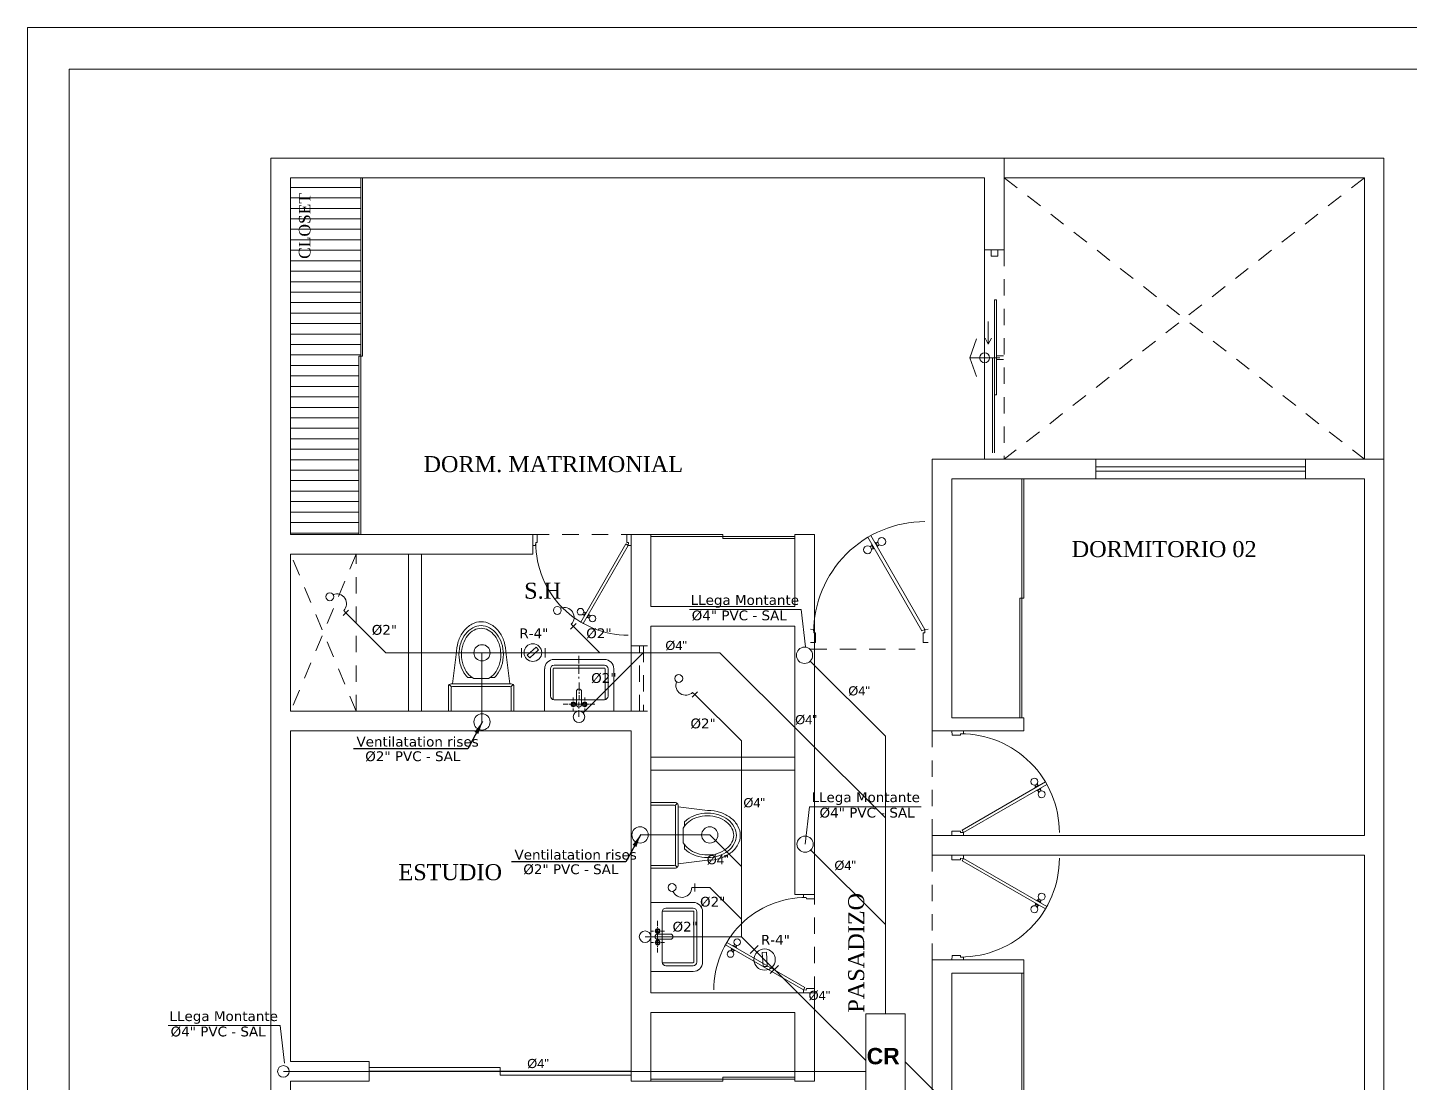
# Model space of a CAD drawing. Header units: millimetres. Extents: x -59 to 123, y 54 to 155.
# Drawn here: x 34.58 to 45.14, y 146.42 to 154.49 of the extents above; entities that cross this region are included whole.
import ezdxf

# ---------------------------------------------------------------- set-up
doc = ezdxf.new("R2010")
doc.units = ezdxf.units.MM
for name, pattern in [('ACAD_ISO04W100', [30.5, 24, -3, 0.5, -3]), ('CONTINUA', [0]), ('DASHDOT', [25.4, 12.7, -6.35, 0, -6.35]), ('DASHDOTX2', [50.8, 25.4, -12.7, 0, -12.7]), ('HIDDEN2', [0.1875, 0.125, -0.0625])]:
    doc.linetypes.add(name, pattern=pattern)
doc.layers.get('0').update_dxf_attribs({"lineweight": 9})
doc.layers.get('Defpoints').update_dxf_attribs({"lineweight": 0})
for name, color, linetype in [('A-PROY', 8, 'HIDDEN2'), ('A-TEX 010', 7, 'Continuous'), ('TEXTO', 2, 'Continuous')]:
    doc.layers.add(name, color=color, linetype=linetype)
for name, color, linetype, lineweight in [('desague', 4, 'Continuous', 60), ('DET-CORTE', 86, 'Continuous', 50), ('HP-Mobiliario', 251, 'Continuous', 0), ('mobiliario', 7, 'Continuous', 0), ('murobajo', 7, 'Continuous', 30), ('MUROS', 7, 'Continuous', 80), ('pluma1', 1, 'Continuous', 9), ('pluma2', 4, 'Continuous', 20), ('pluma3', 13, 'Continuous', 30), ('PUERTAS', 7, 'Continuous', 9), ('SANITARIOS', 7, 'Continuous', 5), ('TUB.AGUA', 7, 'DASHDOTX2', 40), ('VENTANA BAJA', 150, 'Continuous', 20), ('VENTANAS', 7, 'Continuous', 0), ('VIDRIO', 7, 'Continuous', 5)]:
    doc.layers.add(name, color=color, linetype=linetype, lineweight=lineweight)
doc.styles.add('120', font='Swis721 LtEx BT Light.ttf', dxfattribs={"height": 0.12})
doc.styles.add('DL-100', font='arialbd.ttf', dxfattribs={"width": 1.4, "height": 0.14})
doc.styles.add('ROMANS', font='ROMANS.SHX', dxfattribs={"width": 1.35, "height": 0.29})
doc.styles.add('style4', font='verdanab.ttf', dxfattribs={"height": 0.1})
doc.styles.add('textcosan', font='verdana.ttf', dxfattribs={"height": 0.1})
doc.dimstyles.new('dimension horizontal', dxfattribs={"dimtxt": 0.08, "dimasz": 0.1, "dimexe": 0.15, "dimexo": 0.3, "dimgap": 0.01, "dimtad": 2, "dimtih": 1, "dimtoh": 1, "dimzin": 1, "dimtxsty": 'style4', "dimblk": 'ARCHTICK', "dimcen": 0.08, "dimadec": 0, "dimazin": 0, "dimtfac": 1, "dimtmove": 0, "dimatfit": 3, "dimfxl": 1, "dimarcsym": 0})

# ---------------------------------------------------------------- blocks, each defined once
blk = doc.blocks.new('A$C45F17A5E')
at = {"color": 250, "lineweight": 0}
for p, q in [((0.13, 0.259), (0.13, 0.203)), ((0.144, 0.229), (0.144, 0)), ((0.158, 0.259), (0.158, 0.203))]:
    blk.add_line(p, q, dxfattribs=at)
blk.add_lwpolyline([(0.288, 0.052), (0.144, 0), (0, 0.052)], dxfattribs=at)
blk.add_circle((0.144, 0.114), 0.0379, dxfattribs=at)
blk = doc.blocks.new('rf67')
at = {"layer": 'PUERTAS', "ltscale": 0.01}
for p, q in [((2984.409, 394.824), (2984.426, 394.825)), ((2984.425, 394.83), (2984.431, 394.83)), ((2984.427, 394.796), (2984.425, 394.83)), ((2984.462, 394.831), (2984.457, 394.831)), ((2984.464, 394.797), (2984.462, 394.831)), ((2984.479, 394.827), (2984.463, 394.826)), ((2984.41, 394.8), (2984.427, 394.801)), ((2984.427, 394.796), (2984.433, 394.796)), ((2984.464, 394.797), (2984.458, 394.797)), ((2984.48, 394.803), (2984.464, 394.802))]:
    blk.add_line(p, q, dxfattribs=at)
at = {"layer": 'PUERTAS', "ltscale": 0.075}
for p, q in [((2984.454, 394.896), (2984.429, 394.895)), ((2984.458, 394.069), (2984.429, 394.895)), ((2984.483, 394.07), (2984.454, 394.896)), ((2983.733, 394.439), (2983.698, 394.374)), ((2983.711, 394.48), (2983.733, 394.468)), ((2983.733, 394.468), (2983.722, 394.445)), ((2983.722, 394.445), (2983.733, 394.439)), ((2983.664, 394.391), (2983.698, 394.374)), ((2984.46, 394.053), (2984.425, 393.987)), ((2984.459, 393.969), (2984.425, 393.987)), ((2984.483, 394.07), (2984.458, 394.069)), ((2984.472, 394.047), (2984.46, 394.053)), ((2984.483, 394.07), (2984.472, 394.047)), ((2984.506, 394.058), (2984.483, 394.07))]:
    blk.add_line(p, q, dxfattribs=at)
at = {"layer": 'PUERTAS', "ltscale": 0.01}
for centre in [(2984.382, 394.812), (2984.507, 394.816)]:
    blk.add_circle(centre, 0.0302, dxfattribs=at)
blk.add_arc((2984.471, 394.048), 0.848, 61.9779, 152.0448, dxfattribs=at)
blk = doc.blocks.new('A$C16406C30')
at = {"layer": 'HP-Mobiliario'}
for p, q in [((0.189, 0.5), (0, 0.5)), ((0.179, 0.48), (0, 0.48)), ((0.203, 0.494), (0.186, 0.477)), ((0.189, 0.03), (0.189, 0.47)), ((0.209, 0.02), (0.209, 0.48)), ((0.209, 0.468), (0.434, 0.44)), ((0.259, 0.322), (0.259, 0.353)), ((0.249, 0.194), (0.249, 0.306)), ((0.259, 0.147), (0.259, 0.178)), ((0, 0.02), (0.179, 0.02)), ((0, 0), (0.189, 0)), ((0.203, 0.006), (0.186, 0.023)), ((0.209, 0.032), (0.434, 0.06))]:
    blk.add_line(p, q, dxfattribs=at)
for points in [[(0.434, 0.44, -0.076393), (0.532, 0.425, -0.086437), (0.61, 0.384, -0.105872), (0.666, 0.32, -0.125404), (0.684, 0.25, -0.125404), (0.666, 0.18, -0.105872), (0.61, 0.116, -0.086437), (0.532, 0.075, -0.076393), (0.434, 0.06, -0.076393)], [(0.249, 0.306, -0.100268), (0.29, 0.354, -0.08725), (0.353, 0.387, -0.077598), (0.434, 0.4, -0.077598), (0.514, 0.387, -0.08725), (0.577, 0.354, -0.105601), (0.62, 0.303, -0.12364), (0.634, 0.25, -0.12364), (0.62, 0.197, -0.105601), (0.577, 0.146, -0.08725), (0.514, 0.113, -0.077598), (0.434, 0.1, -0.077598)], [(0.259, 0.353, -0.0362), (0.278, 0.37, -0.08725), (0.347, 0.406, -0.077598), (0.434, 0.42, -0.077598), (0.52, 0.406, -0.08725), (0.589, 0.37, -0.105601), (0.638, 0.313, -0.12364), (0.654, 0.25, -0.12364), (0.638, 0.187, -0.105601), (0.589, 0.13, -0.08725), (0.52, 0.094, -0.077598), (0.434, 0.08, -0.077598)], [(0.434, 0.1, -0.077598), (0.353, 0.113, -0.08725), (0.29, 0.146, -0.100268), (0.249, 0.194, -0.12364)], [(0.434, 0.08, -0.077598), (0.347, 0.094, -0.08725), (0.278, 0.13, -0.0362), (0.259, 0.147, -0.12364)]]:
    blk.add_lwpolyline(points, format="xyb", dxfattribs=at)
for centre, radius, start, end in [((0.179, 0.47), 0.01, 0, 90), ((0.189, 0.48), 0.02, 0, 90), ((0.179, 0.03), 0.01, 270, 0), ((0.189, 0.02), 0.02, 270, 0)]:
    blk.add_arc(centre, radius, start, end, dxfattribs=at)
blk = doc.blocks.new('LAV-5')
for p, q in [((-0.264, 0), (-0.264, -0.324)), ((0, 0), (-0.264, 0)), ((-0.045, -0.022), (-0.045, 0.001)), ((-0.002, -0.008), (-0.002, 0.043)), ((0.264, 0), (0, 0)), ((0.042, -0.022), (0.042, 0.001)), ((0.264, -0.324), (0.264, 0)), ((-0.198, -0.089), (-0.198, -0.324)), ((-0.192, -0.088), (0.192, -0.088)), ((-0.085, -0.053), (-0.123, -0.053)), ((-0.07, -0.053), (-0.078, -0.053)), ((-0.026, -0.053), (-0.064, -0.053)), ((-0.045, -0.043), (-0.045, -0.031)), ((-0.045, -0.073), (-0.045, -0.043)), ((-0.045, -0.081), (-0.045, -0.106)), ((-0.002, -0.053), (-0.021, -0.053)), ((-0.021, -0.15), (-0.021, -0.053)), ((-0.002, -0.053), (-0.017, -0.053)), ((-0.002, -0.028), (-0.002, -0.02)), ((-0.002, -0.028), (-0.002, -0.02)), ((-0.002, -0.073), (-0.002, -0.041)), ((-0.002, -0.073), (-0.002, -0.041)), ((-0.002, -0.053), (0.018, -0.053)), ((-0.002, -0.053), (0.014, -0.053)), ((-0.001, -0.086), (-0.001, -0.124)), ((0.018, -0.053), (0.018, -0.15)), ((0.023, -0.053), (0.061, -0.053)), ((0.042, -0.043), (0.042, -0.031)), ((0.042, -0.073), (0.042, -0.043)), ((0.042, -0.081), (0.042, -0.106)), ((0.067, -0.053), (0.075, -0.053)), ((0.082, -0.053), (0.12, -0.053)), ((0.198, -0.324), (0.198, -0.089)), ((-0.22, -0.116), (-0.22, -0.324)), ((-0.001, -0.133), (-0.001, -0.145)), ((-0.001, -0.154), (-0.001, -0.22)), ((0.22, -0.324), (0.22, -0.116)), ((-0.002, -0.249), (-0.002, -0.262)), ((-0.002, -0.286), (-0.002, -0.351)), ((-0.192, -0.33), (0.192, -0.33)), ((-0.192, -0.352), (0.192, -0.352)), ((-0.192, -0.396), (0.192, -0.396)), ((-0.002, -0.329), (-0.002, -0.347)), ((-0.002, -0.365), (-0.002, -0.422))]:
    blk.add_line(p, q)
for centre, radius in [((-0.045, -0.053), 0.0188), ((-0.045, -0.053), 0.0137), ((0.042, -0.053), 0.0188), ((0.042, -0.053), 0.0137)]:
    blk.add_circle(centre, radius)
for centre, radius, start, end in [((-0.192, -0.116), 0.0278, 90, 180), ((-0.002, -0.053), 0.0197, 90, 180), ((-0.002, -0.053), 0.0197, 0, 90), ((0.192, -0.116), 0.0278, 0, 90), ((-0.002, -0.15), 0.0197, 180, 270), ((-0.002, -0.15), 0.0197, 270, 0), ((-0.192, -0.324), 0.0718, 180, 270), ((-0.192, -0.324), 0.0278, 180, 270), ((-0.192, -0.324), 0.00583, 180, 270), ((0.192, -0.324), 0.0718, 270, 0), ((0.192, -0.324), 0.0278, 270, 0), ((0.192, -0.324), 0.00583, 270, 0)]:
    blk.add_arc(centre, radius, start, end)
blk = doc.blocks.new('A$C430C04D8')
at = {"layer": 'mobiliario', "lineweight": 0}
h = blk.add_hatch(dxfattribs=at)
h.set_pattern_fill('_USER', color=256, scale=0.08, pattern_type=0)
h.set_pattern_definition([(360, (51.49472, 195.4258), (1e-17, 0.08), [])])
h.paths.add_polyline_path([(0.685, 17.488), (0.685, 18.85), (0.15, 18.85), (0.15, 16.125), (0.67, 16.125), (0.67, 17.488)])
at = {"lineweight": 0}
for p, q in [((5.45, 18.3), (5.45, 16.7)), ((1.05, 15.975), (1.05, 14.775)), ((1.15, 15.975), (1.15, 14.775)), ((2.9, 14.425), (4, 14.425)), ((2.9, 14.325), (4, 14.325))]:
    blk.add_line(p, q, dxfattribs=at)
for points in [[(5.478, 17.751), (5.478, 17.579)], [(5.502, 17.625), (5.478, 17.579), (5.455, 17.625)]]:
    blk.add_lwpolyline(points, dxfattribs=at)
at = {"layer": 'A-PROY', "lineweight": 0}
for p, q in [((5.6, 18.85), (8.35, 16.7)), ((8.35, 18.85), (5.6, 16.7)), ((5.6, 18.3), (5.6, 16.7)), ((2, 16.125), (2.75, 16.125)), ((0.65, 14.775), (0.15, 15.975)), ((0.65, 15.975), (0.15, 14.775)), ((2.75, 15.275), (2.9, 15.275)), ((2.814, 14.775), (2.814, 15.275)), ((2.845, 15.275), (2.845, 14.775)), ((4.119, 15.25), (5.019, 15.25)), ((2.75, 14.775), (2.9, 14.775)), ((2.75, 14.775), (2.9, 14.775)), ((5.05, 14.625), (5.05, 13.825)), ((5.05, 12.875), (5.05, 13.675)), ((4.15, 12.625), (4.15, 13.375))]:
    blk.add_line(p, q, dxfattribs=at)
blk.add_lwpolyline([(0.15, 14.775), (0.65, 14.775), (0.65, 15.975), (0.15, 15.975), (0.15, 14.775)], dxfattribs=at)
at = {"layer": 'HP-Mobiliario', "lineweight": 0}
blk.add_line((0.75, 16.125), (0.15, 16.125), dxfattribs=at)
blk.add_line((0.75, 16.125), (0.15, 16.125), dxfattribs=at)
at = {"layer": 'murobajo', "lineweight": 0}
for p, q in [((5.6, 19), (8.5, 19)), ((8.5, 16.7), (8.5, 19)), ((8.35, 18.85), (5.6, 18.85)), ((8.35, 16.7), (8.35, 18.85)), ((6.3, 16.7), (7.9, 16.7)), ((6.3, 16.55), (7.9, 16.55))]:
    blk.add_line(p, q, dxfattribs=at)
at = {"layer": 'MUROS', "lineweight": 0}
for p, q in [((5.6, 19), (0, 19)), ((0, 19), (0, 3.575)), ((5.6, 18.3), (5.6, 19)), ((5.45, 18.85), (0.15, 18.85)), ((0.15, 18.85), (0.15, 16.125)), ((5.45, 18.3), (5.45, 18.85)), ((5.45, 18.3), (5.6, 18.3)), ((5.05, 16.7), (5.05, 14.625)), ((5.05, 16.7), (6.3, 16.7)), ((6.3, 16.7), (6.3, 16.55)), ((7.9, 16.7), (8.5, 16.7)), ((8.5, 10.8), (8.5, 16.7)), ((5.2, 16.55), (5.2, 14.725)), ((5.2, 16.55), (6.3, 16.55)), ((0.15, 16.125), (2, 16.125)), ((2, 16.125), (2, 15.975)), ((2.75, 16.125), (2.75, 14.775)), ((2.9, 16.125), (2.9, 15.575)), ((4, 16.125), (4, 15.575)), ((4.15, 16.125), (4.15, 13.375)), ((0.15, 15.975), (2, 15.975)), ((2.9, 15.575), (4, 15.575)), ((2.9, 15.425), (4, 15.425)), ((2.9, 15.425), (2.9, 12.625)), ((4, 15.425), (4, 13.375)), ((0.15, 14.775), (2.75, 14.775)), ((0.15, 14.625), (0.15, 12.1)), ((0.15, 14.625), (2.75, 14.625)), ((2.75, 14.625), (2.75, 11.95)), ((5.05, 13.825), (5.05, 13.675)), ((8.35, 10.95), (8.35, 13.675)), ((4, 13.375), (4.15, 13.375)), ((5.05, 12.875), (5.75, 12.875)), ((2.9, 12.625), (4.15, 12.625)), ((4.15, 12.625), (4.15, 11.95)), ((2.9, 12.475), (4, 12.475)), ((0.75, 12.1), (0.15, 12.1)), ((0.75, 11.95), (0.75, 12.1)), ((0.15, 11.95), (0.15, 5.15)), ((0.75, 11.95), (0.15, 11.95)), ((2.9, 11.95), (2.75, 11.95)), ((4.15, 11.95), (4, 11.95))]:
    blk.add_line(p, q, dxfattribs=at)
at = {"layer": 'MUROS', "linetype": 'CONTINUA', "lineweight": 0}
for p, q in [((7.9, 16.55), (7.9, 16.7)), ((7.9, 16.55), (8.35, 16.55)), ((8.35, 13.825), (8.35, 16.55)), ((2.75, 16.125), (2.9, 16.125)), ((4.15, 16.125), (4, 16.125)), ((0.15, 15.975), (0.15, 14.775)), ((5.75, 14.725), (5.2, 14.725)), ((5.75, 14.625), (5.75, 14.725)), ((5.05, 14.625), (5.75, 14.625)), ((5.05, 13.825), (8.35, 13.825)), ((5.05, 13.675), (8.35, 13.675)), ((5.05, 12.875), (5.05, 10.95)), ((5.75, 12.875), (5.75, 12.775)), ((5.75, 12.775), (5.2, 12.775)), ((5.2, 10.95), (5.2, 12.775)), ((2.9, 11.95), (2.9, 12.475)), ((4, 12.475), (4, 11.95))]:
    blk.add_line(p, q, dxfattribs=at)
at = {"layer": 'VENTANA BAJA', "lineweight": 0}
for p, q in [((6.3, 16.643), (7.9, 16.643)), ((6.3, 16.61), (7.9, 16.61))]:
    blk.add_line(p, q, dxfattribs=at)
at = {"layer": 'VENTANAS', "lineweight": 0, "ltscale": 0.25}
blk.add_lwpolyline([(5.55, 18.3), (5.5, 18.3), (5.5, 18.25), (5.55, 18.25)], close=True, dxfattribs=at)
at = {"layer": 'VIDRIO', "lineweight": 0}
for p, q in [((0.685, 18.85), (0.685, 16.125)), ((0.7, 17.488), (0.7, 18.85)), ((5.525, 16.75), (5.525, 17.918)), ((5.54, 17.918), (5.525, 17.918)), ((5.525, 17.918), (5.525, 16.75)), ((5.54, 17.193), (5.54, 17.918)), ((0.685, 17.488), (0.67, 17.488)), ((0.67, 16.125), (0.67, 17.488)), ((0.7, 17.488), (0.685, 17.488)), ((5.51, 16.75), (5.51, 17.475)), ((5.525, 17.475), (5.51, 17.475)), ((5.525, 17.193), (5.54, 17.193)), ((5.735, 16.55), (5.735, 14.725)), ((5.75, 15.638), (5.75, 16.55)), ((3.45, 16.125), (2.9, 16.125)), ((2.9, 16.11), (4, 16.11)), ((3.45, 16.125), (3.45, 16.11)), ((3.45, 16.11), (3.45, 16.095)), ((4, 16.095), (3.45, 16.095)), ((5.735, 15.638), (5.72, 15.638)), ((5.72, 14.725), (5.72, 15.638)), ((5.75, 15.638), (5.735, 15.638)), ((5.735, 12.775), (5.735, 10.95)), ((5.75, 11.863), (5.75, 12.775)), ((1.75, 12.055), (0.75, 12.055)), ((1.75, 12.055), (1.75, 11.995)), ((0.75, 12.025), (2.75, 12.025)), ((2.75, 11.995), (1.75, 11.995)), ((2.9, 11.965), (4, 11.965)), ((3.45, 11.95), (2.9, 11.95)), ((3.45, 11.965), (3.45, 11.98)), ((4, 11.98), (3.45, 11.98)), ((3.45, 11.95), (3.45, 11.965))]:
    blk.add_line(p, q, dxfattribs=at)
at = {"lineweight": 0, "rotation": 270}
blk.add_blockref('A$C45F17A5E', (5.336, 17.619), dxfattribs=at)
at = {"layer": 'HP-Mobiliario', "lineweight": 0, "rotation": 90}
blk.add_blockref('A$C16406C30', (1.855, 14.775), dxfattribs=at)
at = {"layer": 'HP-Mobiliario', "lineweight": 0}
blk.add_blockref('A$C16406C30', (2.9, 13.577), dxfattribs=at)
at = {"layer": 'PUERTAS', "lineweight": 0}
for p, xscale, yscale, zscale, rotation in [((-2039.836, 1472.505), -0.8333333333377142, 0.8333333333377142, 0.8333333333377142, 152.0308016876202), ((-1548.271, 2192.584), 0.8888888888884962, 0.8888888888884962, 0.8888888888884962, 297.9691983123797), ((-1548.271, -2165.084), -0.8888888888884962, 0.8888888888884962, 0.8888888888884962, 242.0308016876203), ((1460.53, 2055.211), -0.8333333333377142, 0.8333333333377142, 0.8333333333377142, 62.03080168762018)]:
    blk.add_blockref('rf67', p, dxfattribs=dict(at, xscale=xscale, yscale=yscale, zscale=zscale, rotation=rotation))
at = {"layer": 'PUERTAS', "lineweight": 0, "rotation": 27.96919831237964}
blk.add_blockref('rf67', (-2446.084, -1732.355), dxfattribs=at)
at = {"layer": 'SANITARIOS', "linetype": 'Continuous', "lineweight": 0, "xscale": -1}
for p, rotation in [((2.354, 14.775), 180), ((2.9, 13.051), 90)]:
    blk.add_blockref('LAV-5', p, dxfattribs=dict(at, rotation=rotation))
at = {"layer": 'A-TEX 010', "lineweight": 0, "attachment_point": 2, "rotation": 90, "style": 'ROMANS'}
for s, insert, char_height in [('{\\fTimes New Roman|b0|i0|c0|p18;CLOSET}', (0.213, 18.482), 0.08813), ('{\\fTimes New Roman|b0|i0|c0|p18;PASADIZO}', (4.408, 12.93), 0.1224)]:
    blk.add_mtext(s, dxfattribs=dict(at, insert=insert, char_height=char_height))
at = {"layer": 'A-TEX 010', "lineweight": 0, "char_height": 0.1224, "attachment_point": 2, "style": 'ROMANS'}
for s, insert in [('{\\fTimes New Roman|b0|i0|c0|p18;DORM. MATRIMONIAL}', (2.156, 16.724)), ('{\\fTimes New Roman|b0|i0|c0|p18;DORMITORIO 02}', (6.821, 16.075)), ('{\\fTimes New Roman|b0|i0|c0|p18;S.H}', (2.075, 15.757)), ('{\\fTimes New Roman|b0|i0|c0|p18;ESTUDIO}', (1.369, 13.607))]:
    blk.add_mtext(s, dxfattribs=dict(at, insert=insert))
blk = doc.blocks.new('A$C4F4652E4')
at = {"layer": 'pluma1'}
for p, q in [((0, 0.0303), (0, 0.1023)), ((0.1806, 0.0303), (0.1806, 0.1023))]:
    blk.add_line(p, q, dxfattribs=at)
at = {"layer": 'pluma1', "ltscale": 0.01}
blk.add_circle((0.088, 0.0675), 0.0675, dxfattribs=at)
at = {"layer": 'pluma2', "ltscale": 0.01}
blk.add_lwpolyline([(0.0456, 0.0491), (0.1132, 0.1085), (0.1311, 0.0882), (0.0635, 0.0288)], close=True, dxfattribs=at)
blk = doc.blocks.new('DSUMI')
at = {"layer": 'pluma1'}
for p, q in [((0, 0.03), (0, -0.03)), ((0.023, 0), (0, 0))]:
    blk.add_line(p, q, dxfattribs=at)
blk.add_circle((0.173, 0), 0.03, dxfattribs=at)
blk.add_arc((0.098, 0), 0.075, 180, 336.9261, dxfattribs=at)
blk = doc.blocks.new('_ArchTick')
at = {"color": 0, "linetype": 'ByBlock', "const_width": 0.15}
blk.add_lwpolyline([(-0.5, -0.5), (0.5, 0.5)], dxfattribs=at)

msp = doc.modelspace()

# ---------------------------------------------------------------- linework, layer by layer
at = {"layer": 'Defpoints', "lineweight": 5, "ltscale": 0.5}
msp.add_lwpolyline([(34.5836, 124.7036), (78.8336, 124.7036), (78.8336, 154.4862), (34.5836, 154.4862)], close=True, dxfattribs=at)
at = {"layer": 'desague', "linetype": 'CONTINUA', "lineweight": 5, "ltscale": 0.01}
for p, q in [((37.0133, 150.0165), (37.3199, 149.711)), ((38.7513, 149.9125), (38.9535, 149.711)), ((38.8255, 149.2526), (39.2855, 149.711)), ((39.8701, 149.711), (41.1345, 148.4511)), ((40.5598, 149.6473), (41.1345, 149.0747)), ((39.6785, 149.3924), (40.0345, 149.0377)), ((39.7929, 148.3198), (40.0345, 148.079)), ((40.5643, 148.2046), (41.1345, 147.6364)), ((39.7929, 147.9181), (40.0345, 147.6774)), ((40.0345, 147.5425), (40.9845, 146.5959)), ((43.0717, 144.8058), (41.2845, 146.5867))]:
    msp.add_line(p, q, dxfattribs=at)
at = {"layer": 'desague', "linetype": 'CONTINUA', "lineweight": 5}
for p, q in [((37.3199, 149.711), (39.8701, 149.711)), ((38.0534, 149.711), (38.0534, 149.183)), ((40.0345, 149.0377), (40.0345, 147.5425)), ((41.1345, 146.953), (41.1345, 149.0747)), ((39.7929, 148.3198), (39.2605, 148.3198)), ((39.6781, 147.9181), (39.7929, 147.9181)), ((39.2989, 147.5425), (40.0345, 147.5425)), ((36.5368, 146.5136), (40.9845, 146.5136))]:
    msp.add_line(p, q, dxfattribs=at)
at = {"layer": 'DET-CORTE', "lineweight": 5, "ltscale": 0.5}
msp.add_lwpolyline([(34.9016, 125.0215), (78.5157, 125.0215), (78.5157, 154.1682), (34.9016, 154.1682)], close=True, dxfattribs=at)
at = {"layer": 'pluma2', "linetype": 'CONTINUA', "lineweight": 5, "ltscale": 0.005}
msp.add_lwpolyline([(40.9845, 146.353), (40.9845, 146.953), (41.2845, 146.953), (41.2845, 146.353)], close=True, dxfattribs=at)
at = {"layer": 'pluma3', "lineweight": 5, "ltscale": 0.01}
for centre, radius in [((38.0534, 149.711), 0.0621), ((40.5166, 149.692), 0.0621), ((38.0534, 149.183), 0.0621), ((38.7944, 149.2216), 0.044), ((39.2605, 148.3198), 0.0621), ((39.7929, 148.3198), 0.0621), ((40.5211, 148.2492), 0.0621), ((39.2989, 147.5425), 0.044), ((36.5368, 146.5136), 0.044)]:
    msp.add_circle(centre, radius, dxfattribs=at)
at = {"layer": 'TEXTO', "lineweight": 5}
for p, q in [((39.6374, 150.0416), (40.491, 150.0416)), ((40.491, 150.0416), (40.524, 149.7557)), ((40.5541, 148.535), (40.5211, 148.2492)), ((41.4077, 148.535), (40.5541, 148.535)), ((35.6576, 146.8632), (36.5112, 146.8632)), ((36.5112, 146.8632), (36.5442, 146.5773))]:
    msp.add_line(p, q, dxfattribs=at)

# ---------------------------------------------------------------- block references
at = {"layer": 'desague', "linetype": 'CONTINUA', "lineweight": 5}
for name, p in [('A$C430C04D8', (36.4419, 134.4896)), ('A$C4F4652E4', (38.354, 149.6447))]:
    msp.add_blockref(name, p, dxfattribs=at)
at = {"layer": 'desague', "linetype": 'CONTINUA', "lineweight": 5, "xscale": -1.205554209298357, "yscale": 1.205554209298357, "zscale": 1.205554209298357, "rotation": 315.1003968537009}
msp.add_blockref('A$C4F4652E4', (40.2295, 147.2353), dxfattribs=at)
at = {"layer": 'TUB.AGUA', "linetype": 'ACAD_ISO04W100', "lineweight": 5, "ltscale": 0.02}
for p, rotation in [((37.0135, 150.0167), 135), ((38.7513, 149.9125), 135.100396853699)]:
    msp.add_blockref('DSUMI', p, dxfattribs=dict(at, rotation=rotation))
at = {"layer": 'TUB.AGUA', "linetype": 'ACAD_ISO04W100', "lineweight": 5, "ltscale": 0.02, "xscale": -1, "rotation": 315}
msp.add_blockref('DSUMI', (39.6785, 149.3924), dxfattribs=at)
at = {"layer": 'TUB.AGUA', "linetype": 'ACAD_ISO04W100', "lineweight": 5, "ltscale": 0.02, "xscale": -1}
msp.add_blockref('DSUMI', (39.6781, 147.9181), dxfattribs=at)

# ---------------------------------------------------------------- texts
at = {"layer": 'TEXTO', "lineweight": 5}
for s, height, style, p in [('LLega Montante', 0.075, 'textcosan', (39.6466, 150.0766)), ('Ø4" PVC - SAL', 0.075, 'textcosan', (39.6549, 149.9593)), ('Ø2"', 0.075, 'textcosan', (37.2112, 149.8487)), (' R-4"', 0.075, 'textcosan', (38.3061, 149.8225)), ('Ø2"', 0.075, 'textcosan', (38.8494, 149.8229)), ('Ø2"', 0.075, 'textcosan', (38.8868, 149.4808)), ('Ø2"', 0.075, 'textcosan', (39.6451, 149.1341)), ('Ventilatation rises', 0.075, 'textcosan', (37.0947, 148.9947)), ('Ø2" PVC - SAL', 0.075, 'textcosan', (37.1617, 148.8835)), ('LLega Montante', 0.075, 'textcosan', (40.5699, 148.5701)), ('Ø4" PVC - SAL', 0.075, 'textcosan', (40.6313, 148.4527)), ('Ventilatation rises', 0.075, 'textcosan', (38.3018, 148.1315)), ('Ø2" PVC - SAL', 0.075, 'textcosan', (38.3688, 148.0203)), ('Ø2"', 0.075, 'textcosan', (39.7184, 147.7721)), ('Ø2"', 0.075, 'textcosan', (39.5084, 147.5815)), (' R-4"', 0.075, 'textcosan', (40.1505, 147.4813)), ('LLega Montante', 0.075, 'textcosan', (35.6668, 146.8982)), ('Ø4" PVC - SAL', 0.075, 'textcosan', (35.6751, 146.7809)), ('CR', 0.125, 'DL-100', (40.9912, 146.5678))]:
    msp.add_text(s, height=height, dxfattribs=dict(at, style=style)).set_placement(p)
at = {"layer": 'TEXTO', "linetype": 'DASHDOT', "lineweight": 5, "style": '120'}
for p in [(39.4539, 149.7321), (40.8506, 149.3854), (40.4454, 149.1656), (40.0498, 148.531), (39.7705, 148.0956), (40.7448, 148.0526), (40.5477, 147.0589), (38.3987, 146.5389)]:
    msp.add_text('Ø4"', height=0.07, dxfattribs=at).set_placement(p)

# ---------------------------------------------------------------- leaders
at = {"layer": 'TEXTO', "lineweight": 5}
for points in [[(38.0581, 149.1868), (37.945, 148.9771), (37.0715, 148.9771)], [(39.2652, 148.3236), (39.1521, 148.1139), (38.2786, 148.1139)]]:
    msp.add_leader(points, dimstyle='dimension horizontal', dxfattribs=at)

doc.saveas('drawing.dxf')
